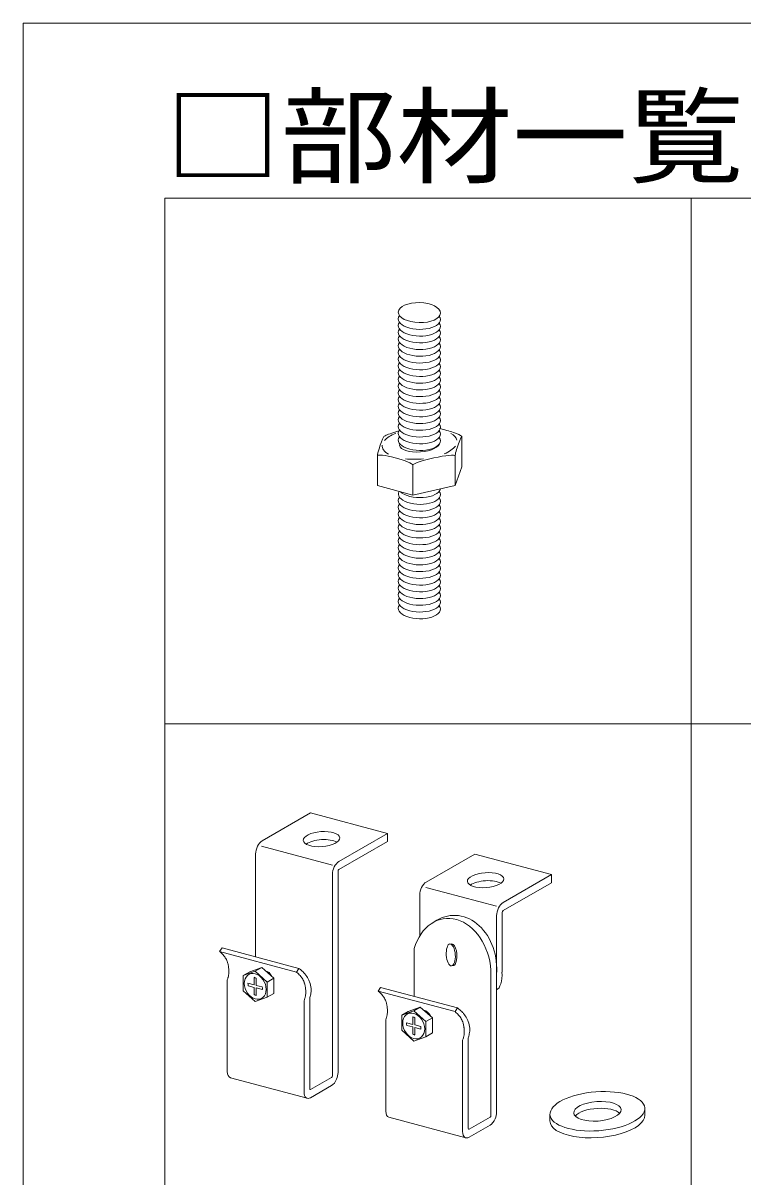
# Model space of a CAD drawing. Units: millimetres on the paper, enlarged 40 times. Extents: x -7800 to 7800, y -5387 to 5300.
# Drawn here: x -7800 to -6979, y 3983 to 5300 of the extents above; entities that cross this region are included whole.
import ezdxf
from ezdxf.enums import TextEntityAlignment as Align

# ---------------------------------------------------------------- set-up
doc = ezdxf.new("R2010")
doc.units = ezdxf.units.MM
doc.header["$LTSCALE"] = 40
doc.layers.add('0-1_吊り材', color=7, linetype='Continuous', lineweight=18)
doc.layers.add('F-3_野縁受け', color=7, linetype='Continuous', lineweight=18)
doc.layers.add('F-6_文字', color=7, linetype='Continuous')
doc.styles.add('ＭＳ ゴシック', font='')
doc.styles.get('ＭＳ ゴシック').set_extended_font_data('MS Gothic')

msp = doc.modelspace()

# ---------------------------------------------------------------- linework, layer by layer
at = {"layer": '0-1_吊り材'}
for p, q in [((-7388.51, 4828.3), (-7387.05, 4829.14)), ((-7300.04, 4828.46), (-7299.73, 4828.15)), ((-7299.66, 4827.8), (-7299.66, 4793.72)), ((-7396.01, 4772.31), (-7396.01, 4806.39)), ((-7307.36, 4806.25), (-7307.36, 4772.17)), ((-7355.53, 4795.54), (-7355.53, 4761.46)), ((-7299.66, 4793.72), (-7307.36, 4772.17)), ((-7355.53, 4761.46), (-7396.01, 4772.31)), ((-7307.36, 4772.17), (-7355.53, 4761.46)), ((-7384.59, 4375.18), (-7439.86, 4343.27)), ((-7447.25, 4339.01), (-7527.98, 4360.64)), ((-7534.88, 4351.84), (-7534.88, 4234.55)), ((-7440.86, 4332.04), (-7440.86, 4102.51)), ((-7447.25, 4328.36), (-7447.25, 4098.82)), ((-7260.04, 4292.14), (-7340.77, 4313.77)), ((-7347.67, 4304.96), (-7347.67, 4258.24)), ((-7260.04, 4281.48), (-7260.04, 4218.83)), ((-7253.66, 4285.17), (-7253.66, 4217.12)), ((-7575.86, 4240.63), (-7575.33, 4240.14)), ((-7575.33, 4240.14), (-7574.42, 4239.28)), ((-7485.41, 4221.3), (-7573.04, 4244.78)), ((-7354.06, 4244.02), (-7354.06, 4189.39)), ((-7574.42, 4239.28), (-7573.52, 4238.42)), ((-7573.52, 4238.42), (-7572.65, 4237.53)), ((-7572.65, 4237.53), (-7571.8, 4236.62)), ((-7571.8, 4236.62), (-7570.99, 4235.68)), ((-7570.99, 4235.68), (-7570.53, 4235.12)), ((-7570.53, 4235.12), (-7570.1, 4234.55)), ((-7570.1, 4234.55), (-7569.39, 4233.53)), ((-7569.39, 4233.53), (-7568.74, 4232.47)), ((-7568.74, 4232.47), (-7568.15, 4231.38)), ((-7568.15, 4231.38), (-7567.61, 4230.26)), ((-7567.61, 4230.26), (-7567.15, 4229.11)), ((-7567.15, 4229.11), (-7566.91, 4228.43)), ((-7566.91, 4228.43), (-7566.74, 4227.9)), ((-7566.74, 4227.9), (-7566.48, 4226.98)), ((-7566.48, 4226.98), (-7566.25, 4226.05)), ((-7566.25, 4226.05), (-7566.06, 4225.11)), ((-7566.06, 4225.11), (-7565.89, 4224.16)), ((-7565.89, 4224.16), (-7565.74, 4223.21)), ((-7565.74, 4223.21), (-7565.66, 4222.66)), ((-7565.57, 4213.93), (-7565.72, 4213.1)), ((-7565.66, 4222.66), (-7565.58, 4222.04)), ((-7565.58, 4222.04), (-7565.46, 4220.97)), ((-7565.45, 4214.76), (-7565.57, 4213.93)), ((-7565.46, 4220.97), (-7565.36, 4219.91)), ((-7565.36, 4215.6), (-7565.45, 4214.76)), ((-7565.36, 4219.91), (-7565.3, 4218.84)), ((-7565.32, 4216.09), (-7565.36, 4215.6)), ((-7565.29, 4216.7), (-7565.32, 4216.09)), ((-7565.3, 4218.84), (-7565.27, 4217.77)), ((-7565.27, 4217.77), (-7565.29, 4216.7)), ((-7549.06, 4213.11), (-7535.29, 4218.06)), ((-7549.06, 4213.11), (-7541.58, 4217.43)), ((-7535.29, 4218.06), (-7527.81, 4222.38)), ((-7535.29, 4218.06), (-7521.52, 4205.73)), ((-7485.41, 4221.3), (-7488.23, 4217.15)), ((-7488.23, 4217.15), (-7487.7, 4216.66)), ((-7487.7, 4216.66), (-7486.79, 4215.8)), ((-7486.79, 4215.8), (-7485.9, 4214.94)), ((-7485.9, 4214.94), (-7485.02, 4214.05)), ((-7484.79, 4220.8), (-7485.41, 4221.3)), ((-7485.02, 4214.05), (-7484.17, 4213.14)), ((-7483.73, 4219.93), (-7484.79, 4220.8)), ((-7482.68, 4219.04), (-7483.73, 4219.93)), ((-7481.65, 4218.14), (-7482.68, 4219.04)), ((-7480.65, 4217.2), (-7481.65, 4218.14)), ((-7479.69, 4216.24), (-7480.65, 4217.2)), ((-7479.15, 4215.66), (-7479.69, 4216.24)), ((-7478.52, 4214.92), (-7479.15, 4215.66)), ((-7477.48, 4213.6), (-7478.52, 4214.92)), ((-7476.53, 4212.21), (-7477.48, 4213.6)), ((-7266.43, 4220.54), (-7266.43, 4053.66)), ((-7260.04, 4218.83), (-7260.04, 4057.35)), ((-7567.16, 4208.14), (-7567.2, 4208.04)), ((-7567.2, 4103.64), (-7567.2, 4208.04)), ((-7566.88, 4208.93), (-7567.16, 4208.14)), ((-7566.61, 4209.72), (-7566.88, 4208.93)), ((-7566.36, 4210.52), (-7566.61, 4209.72)), ((-7566.23, 4210.99), (-7566.36, 4210.52)), ((-7566.1, 4211.46), (-7566.23, 4210.99)), ((-7565.9, 4212.28), (-7566.1, 4211.46)), ((-7565.72, 4213.1), (-7565.9, 4212.28)), ((-7536.54, 4202.55), (-7543.54, 4204.43)), ((-7536.54, 4199.67), (-7543.24, 4201.47)), ((-7536.54, 4202.55), (-7536.54, 4211.1)), ((-7534.04, 4201.88), (-7534.04, 4210.05)), ((-7534.04, 4201.88), (-7527.35, 4200.09)), ((-7521.52, 4205.73), (-7514.04, 4210.05)), ((-7521.52, 4205.73), (-7521.52, 4188.45)), ((-7514.04, 4210.05), (-7514.04, 4192.77)), ((-7484.17, 4213.14), (-7483.36, 4212.2)), ((-7483.36, 4212.2), (-7482.9, 4211.64)), ((-7482.9, 4211.64), (-7482.47, 4211.07)), ((-7482.47, 4211.07), (-7481.77, 4210.05)), ((-7481.77, 4210.05), (-7481.11, 4208.99)), ((-7481.11, 4208.99), (-7480.52, 4207.9)), ((-7480.52, 4207.9), (-7479.99, 4206.78)), ((-7479.99, 4206.78), (-7479.52, 4205.63)), ((-7479.52, 4205.63), (-7479.28, 4204.95)), ((-7479.28, 4204.95), (-7479.11, 4204.42)), ((-7479.11, 4204.42), (-7478.85, 4203.5)), ((-7478.85, 4203.5), (-7478.62, 4202.57)), ((-7478.62, 4202.57), (-7478.43, 4201.63)), ((-7478.43, 4201.63), (-7478.26, 4200.68)), ((-7478.26, 4200.68), (-7478.11, 4199.73)), ((-7475.65, 4210.77), (-7476.53, 4212.21)), ((-7474.84, 4209.28), (-7475.65, 4210.77)), ((-7474.11, 4207.74), (-7474.84, 4209.28)), ((-7473.71, 4206.83), (-7474.11, 4207.74)), ((-7473.3, 4205.79), (-7473.71, 4206.83)), ((-7472.66, 4203.98), (-7473.3, 4205.79)), ((-7472.14, 4202.13), (-7472.66, 4203.98)), ((-7471.75, 4200.27), (-7472.14, 4202.13)), ((-7471.5, 4198.39), (-7471.75, 4200.27)), ((-7536.54, 4199.67), (-7536.54, 4191.51)), ((-7521.52, 4188.45), (-7535.29, 4183.5)), ((-7534.04, 4199), (-7534.04, 4190.46)), ((-7534.04, 4199), (-7527.05, 4197.13)), ((-7521.52, 4188.45), (-7514.04, 4192.77)), ((-7478.74, 4187.04), (-7478.99, 4186.24)), ((-7478.6, 4187.51), (-7478.74, 4187.04)), ((-7478.47, 4187.98), (-7478.6, 4187.51)), ((-7478.27, 4188.8), (-7478.47, 4187.98)), ((-7478.09, 4189.62), (-7478.27, 4188.8)), ((-7478.11, 4199.73), (-7478.03, 4199.18)), ((-7477.94, 4190.45), (-7478.09, 4189.62)), ((-7478.03, 4199.18), (-7477.95, 4198.56)), ((-7477.95, 4198.56), (-7477.83, 4197.49)), ((-7477.82, 4191.28), (-7477.94, 4190.45)), ((-7477.83, 4197.49), (-7477.73, 4196.43)), ((-7477.73, 4192.12), (-7477.82, 4191.28)), ((-7477.73, 4196.43), (-7477.67, 4195.36)), ((-7477.69, 4192.61), (-7477.73, 4192.12)), ((-7477.66, 4193.22), (-7477.69, 4192.61)), ((-7477.67, 4195.36), (-7477.64, 4194.29)), ((-7477.64, 4194.29), (-7477.66, 4193.22)), ((-7473.19, 4187.2), (-7472.96, 4187.97)), ((-7473.19, 4187.2), (-7473.19, 4083.84)), ((-7472.96, 4187.97), (-7472.59, 4189.3)), ((-7472.59, 4189.3), (-7472.24, 4190.63)), ((-7472.24, 4190.63), (-7471.94, 4191.97)), ((-7471.94, 4191.97), (-7471.69, 4193.3)), ((-7471.69, 4193.3), (-7471.51, 4194.65)), ((-7471.51, 4194.65), (-7471.45, 4195.43)), ((-7471.42, 4196.52), (-7471.5, 4198.39)), ((-7471.45, 4195.43), (-7471.42, 4196.52)), ((-7395.04, 4195.47), (-7394.51, 4194.97)), ((-7394.51, 4194.97), (-7393.6, 4194.12)), ((-7393.6, 4194.12), (-7392.71, 4193.26)), ((-7392.71, 4193.26), (-7391.83, 4192.37)), ((-7304.6, 4176.14), (-7392.23, 4199.62)), ((-7391.83, 4192.37), (-7390.98, 4191.46)), ((-7390.98, 4191.46), (-7390.17, 4190.52)), ((-7390.17, 4190.52), (-7389.72, 4189.96)), ((-7389.72, 4189.96), (-7389.28, 4189.38)), ((-7389.28, 4189.38), (-7388.58, 4188.36)), ((-7388.58, 4188.36), (-7387.92, 4187.31)), ((-7387.92, 4187.31), (-7387.33, 4186.22)), ((-7479.54, 4184.66), (-7479.57, 4184.56)), ((-7479.57, 4080.16), (-7479.57, 4184.56)), ((-7479.25, 4185.45), (-7479.54, 4184.66)), ((-7478.99, 4186.24), (-7479.25, 4185.45)), ((-7387.33, 4186.22), (-7386.8, 4185.1)), ((-7386.8, 4185.1), (-7386.33, 4183.95)), ((-7386.33, 4183.95), (-7386.09, 4183.27)), ((-7386.09, 4183.27), (-7385.92, 4182.74)), ((-7385.92, 4182.74), (-7385.66, 4181.82)), ((-7385.66, 4181.82), (-7385.43, 4180.89)), ((-7385.43, 4180.89), (-7385.24, 4179.95)), ((-7385.24, 4179.95), (-7385.07, 4179)), ((-7385.07, 4179), (-7384.92, 4178.05)), ((-7384.92, 4178.05), (-7384.84, 4177.5)), ((-7384.84, 4177.5), (-7384.76, 4176.88)), ((-7384.76, 4176.88), (-7384.64, 4175.81)), ((-7384.64, 4175.81), (-7384.54, 4174.75)), ((-7384.54, 4174.75), (-7384.48, 4173.68)), ((-7354.48, 4172.9), (-7346.99, 4177.22)), ((-7304.6, 4176.14), (-7307.42, 4171.99)), ((-7303.98, 4175.64), (-7304.6, 4176.14)), ((-7302.91, 4174.76), (-7303.98, 4175.64)), ((-7301.86, 4173.88), (-7302.91, 4174.76)), ((-7300.83, 4172.98), (-7301.86, 4173.88)), ((-7386.35, 4162.98), (-7386.38, 4162.88)), ((-7386.38, 4058.48), (-7386.38, 4162.88)), ((-7386.06, 4163.77), (-7386.35, 4162.98)), ((-7385.8, 4164.56), (-7386.06, 4163.77)), ((-7385.55, 4165.36), (-7385.8, 4164.56)), ((-7385.41, 4165.83), (-7385.55, 4165.36)), ((-7385.28, 4166.3), (-7385.41, 4165.83)), ((-7385.08, 4167.11), (-7385.28, 4166.3)), ((-7384.9, 4167.94), (-7385.08, 4167.11)), ((-7384.75, 4168.77), (-7384.9, 4167.94)), ((-7384.63, 4169.6), (-7384.75, 4168.77)), ((-7384.54, 4170.44), (-7384.63, 4169.6)), ((-7384.5, 4170.92), (-7384.54, 4170.44)), ((-7384.47, 4171.54), (-7384.5, 4170.92)), ((-7384.48, 4173.68), (-7384.45, 4172.61)), ((-7384.45, 4172.61), (-7384.47, 4171.54)), ((-7368.25, 4167.95), (-7354.48, 4172.9)), ((-7368.25, 4167.95), (-7360.76, 4172.27)), ((-7355.73, 4157.39), (-7355.73, 4165.94)), ((-7354.48, 4172.9), (-7340.7, 4160.57)), ((-7353.22, 4156.72), (-7353.22, 4164.89)), ((-7340.7, 4160.57), (-7333.22, 4164.89)), ((-7333.22, 4164.89), (-7333.22, 4147.61)), ((-7307.42, 4171.99), (-7306.89, 4171.49)), ((-7306.89, 4171.49), (-7305.98, 4170.64)), ((-7305.98, 4170.64), (-7305.08, 4169.78)), ((-7305.08, 4169.78), (-7304.2, 4168.89)), ((-7304.2, 4168.89), (-7303.35, 4167.98)), ((-7303.35, 4167.98), (-7302.54, 4167.04)), ((-7302.54, 4167.04), (-7302.09, 4166.48)), ((-7302.09, 4166.48), (-7301.65, 4165.9)), ((-7301.65, 4165.9), (-7300.95, 4164.88)), ((-7300.95, 4164.88), (-7300.3, 4163.83)), ((-7299.83, 4172.04), (-7300.83, 4172.98)), ((-7300.3, 4163.83), (-7299.7, 4162.74)), ((-7298.87, 4171.08), (-7299.83, 4172.04)), ((-7299.7, 4162.74), (-7299.17, 4161.62)), ((-7299.17, 4161.62), (-7298.7, 4160.47)), ((-7298.33, 4170.49), (-7298.87, 4171.08)), ((-7297.7, 4169.76), (-7298.33, 4170.49)), ((-7296.67, 4168.44), (-7297.7, 4169.76)), ((-7295.71, 4167.05), (-7296.67, 4168.44)), ((-7294.83, 4165.61), (-7295.71, 4167.05)), ((-7294.02, 4164.12), (-7294.83, 4165.61)), ((-7293.29, 4162.58), (-7294.02, 4164.12)), ((-7292.89, 4161.67), (-7293.29, 4162.58)), ((-7292.48, 4160.63), (-7292.89, 4161.67)), ((-7291.85, 4158.82), (-7292.48, 4160.63)), ((-7355.73, 4157.39), (-7362.72, 4159.27)), ((-7355.73, 4154.51), (-7362.42, 4156.31)), ((-7355.73, 4154.51), (-7355.73, 4146.35)), ((-7353.22, 4156.72), (-7346.53, 4154.93)), ((-7353.22, 4153.84), (-7353.22, 4145.3)), ((-7353.22, 4153.84), (-7346.23, 4151.97)), ((-7340.7, 4160.57), (-7340.7, 4143.29)), ((-7340.7, 4143.29), (-7333.22, 4147.61)), ((-7298.7, 4160.47), (-7298.46, 4159.79)), ((-7298.46, 4159.79), (-7298.29, 4159.26)), ((-7298.29, 4159.26), (-7298.03, 4158.34)), ((-7298.03, 4158.34), (-7297.8, 4157.41)), ((-7297.8, 4157.41), (-7297.61, 4156.47)), ((-7297.61, 4156.47), (-7297.44, 4155.52)), ((-7297.44, 4155.52), (-7297.29, 4154.57)), ((-7297.29, 4154.57), (-7297.21, 4154.02)), ((-7297.21, 4154.02), (-7297.13, 4153.4)), ((-7297.13, 4153.4), (-7297.01, 4152.33)), ((-7297.01, 4152.33), (-7296.92, 4151.27)), ((-7296.92, 4151.27), (-7296.85, 4150.2)), ((-7296.84, 4148.06), (-7296.87, 4147.44)), ((-7296.85, 4150.2), (-7296.82, 4149.13)), ((-7296.82, 4149.13), (-7296.84, 4148.06)), ((-7291.32, 4156.97), (-7291.85, 4158.82)), ((-7290.93, 4155.11), (-7291.32, 4156.97)), ((-7291.12, 4146.81), (-7290.87, 4148.14)), ((-7290.69, 4153.23), (-7290.93, 4155.11)), ((-7290.87, 4148.14), (-7290.7, 4149.49)), ((-7290.7, 4149.49), (-7290.63, 4150.27)), ((-7290.6, 4151.36), (-7290.69, 4153.23)), ((-7290.63, 4150.27), (-7290.6, 4151.36)), ((-7340.7, 4143.29), (-7354.48, 4138.34)), ((-7298.72, 4139.5), (-7298.75, 4139.4)), ((-7298.75, 4035), (-7298.75, 4139.4)), ((-7298.44, 4140.29), (-7298.72, 4139.5)), ((-7298.17, 4141.08), (-7298.44, 4140.29)), ((-7297.92, 4141.88), (-7298.17, 4141.08)), ((-7297.78, 4142.35), (-7297.92, 4141.88)), ((-7297.65, 4142.82), (-7297.78, 4142.35)), ((-7297.45, 4143.63), (-7297.65, 4142.82)), ((-7297.27, 4144.46), (-7297.45, 4143.63)), ((-7297.12, 4145.29), (-7297.27, 4144.46)), ((-7297, 4146.12), (-7297.12, 4145.29)), ((-7296.91, 4146.96), (-7297, 4146.12)), ((-7296.87, 4147.44), (-7296.91, 4146.96)), ((-7292.37, 4142.04), (-7292.15, 4142.81)), ((-7292.37, 4142.04), (-7292.37, 4038.68)), ((-7292.15, 4142.81), (-7291.77, 4144.14)), ((-7291.77, 4144.14), (-7291.43, 4145.47)), ((-7291.43, 4145.47), (-7291.12, 4146.81)), ((-7475.92, 4073.07), (-7563.55, 4096.55)), ((-7472.19, 4082.98), (-7448.24, 4096.8)), ((-7472.19, 4073.76), (-7448.24, 4087.59)), ((-7091, 4061.5), (-7091, 4053.72)), ((-7295.1, 4027.91), (-7382.73, 4051.39)), ((-7291.37, 4037.82), (-7267.43, 4051.64)), ((-7291.37, 4028.6), (-7267.43, 4042.43)), ((-7199.14, 4047.19), (-7199.14, 4054.97))]:
    msp.add_line(p, q, dxfattribs=at)
for points in [[(-7384.59, 4375.18), (-7472.22, 4398.66), (-7527.49, 4366.75)], [(-7384.59, 4375.18), (-7384.59, 4365.97), (-7439.86, 4334.06)], [(-7197.39, 4328.31), (-7285.02, 4351.79), (-7340.29, 4319.88)], [(-7197.39, 4328.31), (-7197.39, 4319.1), (-7252.66, 4287.19)], [(-7197.39, 4328.31), (-7252.34, 4296.59), (-7252.66, 4296.4)], [(-7488.23, 4217.15), (-7575.86, 4240.63), (-7573.04, 4244.78)], [(-7541.58, 4217.43), (-7527.81, 4222.38), (-7514.04, 4210.05)], [(-7535.29, 4183.5), (-7549.06, 4195.83), (-7549.06, 4213.11)], [(-7307.42, 4171.99), (-7395.04, 4195.47), (-7392.23, 4199.62)], [(-7360.76, 4172.27), (-7346.99, 4177.22), (-7333.22, 4164.89)], [(-7354.48, 4138.34), (-7368.25, 4150.67), (-7368.25, 4167.95)]]:
    msp.add_lwpolyline(points, dxfattribs=at)
for centre, major_axis, ratio in [((-7348.08, 4969.58), (24.01, -0.55), 0.474095), ((-7459.73, 4368.84), (20.8, 1.51), 0.410193), ((-7272.53, 4321.97), (20.8, 1.51), 0.410193), ((-7312.26, 4236.67), (-0.91, 12.48), 0.410193), ((-7535.29, 4200.78), (-6.98, 13.82), 0.751651), ((-7354.48, 4155.62), (-6.98, 13.82), 0.751651), ((-7145.07, 4058.24), (54.05, 3.93), 0.410193), ((-7145.07, 4058.24), (-27.02, -1.96), 0.410193)]:
    msp.add_ellipse(centre, major_axis=major_axis, ratio=ratio, dxfattribs=at)
for centre, major_axis, ratio, start_param, end_param in [((-7348.08, 4961.9), (24.01, -0.55), 0.474095, 2.8085354, 6.637984), ((-7348.08, 4954.22), (24.01, -0.55), 0.474095, 2.8085354, 6.637984), ((-7348.08, 4946.54), (24.01, -0.55), 0.474095, 2.8085354, 6.637984), ((-7348.08, 4938.86), (24.01, -0.55), 0.474095, 2.8085354, 6.637984), ((-7348.08, 4931.18), (24.01, -0.55), 0.474095, 2.8085354, 6.637984), ((-7348.08, 4923.5), (24.01, -0.55), 0.474095, 2.8085354, 6.637984), ((-7348.08, 4915.82), (24.01, -0.55), 0.474095, 2.8085354, 6.637984), ((-7348.08, 4908.14), (24.01, -0.55), 0.474095, 2.8085354, 6.637984), ((-7348.08, 4900.46), (24.01, -0.55), 0.474095, 2.8085354, 6.637984), ((-7348.08, 4892.78), (24.01, -0.55), 0.474095, 2.8085354, 6.637984), ((-7348.08, 4885.1), (24.01, -0.55), 0.474095, 2.8085354, 6.637984), ((-7348.08, 4877.42), (24.01, -0.55), 0.474095, 2.8085354, 6.637984), ((-7348.08, 4869.74), (24.01, -0.55), 0.474095, 2.8085354, 6.637984), ((-7348.08, 4862.06), (24.01, -0.55), 0.474095, 2.8085354, 6.637984), ((-7348.08, 4854.38), (24.01, -0.55), 0.474095, 2.8085354, 6.637984), ((-7348.08, 4846.7), (24.01, -0.55), 0.474095, 2.8085354, 6.637984), ((-7364.22, 4833.29), (-24.08, -5.42), 0.113869, 5.0377348, 5.9327598), ((-7348.08, 4839.02), (24.01, -0.55), 0.474095, 2.8085354, 6.637984), ((-7348.08, 4831.34), (24.01, -0.55), 0.474095, 2.8085354, 6.637984), ((-7319.9, 4833.22), (-20.22, 5.52), 0.132602, 3.3728295, 5.0110855), ((-7392.16, 4817.16), (-3.74, -11.15), 0.080122, 3.2320907, 6.0489062), ((-7347.83, 4819.97), (42.67, 3.1), 0.410193, 2.2290904, 2.7553389), ((-7348.08, 4823.66), (24.01, -0.55), 0.474095, 2.8085354, 6.637984), ((-7347.83, 4819.97), (22.93, 1.67), 0.410193, 2.9626547, 6.0928797), ((-7348.08, 4815.98), (24.01, -0.55), 0.474095, 0.3461234, 0.3547987), ((-7347.83, 4819.97), (42.67, 3.1), 0.410193, 0.0600078, 0.5561709), ((-7303.51, 4817.02), (-3.74, -11.15), 0.080122, 2.9073136, 6.0489062), ((-7375.77, 4800.97), (-20.22, 5.52), 0.132602, 3.1777912, 6.3193836), ((-7347.83, 4819.97), (42.67, 3.1), 0.410193, 3.0570245, 3.7002533), ((-7331.44, 4800.9), (-24.08, -5.42), 0.113869, 3.1159443, 6.2575369), ((-7347.83, 4819.97), (42.67, 3.1), 0.410193, 5.4020339, 5.9538589), ((-7347.83, 4819.97), (42.67, 3.1), 0.410193, 4.2932244, 4.7884203), ((-7348.08, 4769.9), (24.01, -0.55), 0.474095, 3.6119794, 6.202019), ((-7348.08, 4754.54), (24.01, -0.55), 0.474095, 2.8085354, 6.637984), ((-7348.08, 4762.22), (24.01, -0.55), 0.474095, 2.8827025, 6.637984), ((-7348.08, 4746.86), (24.01, -0.55), 0.474095, 2.8085354, 6.637984), ((-7348.08, 4739.18), (24.01, -0.55), 0.474095, 2.8085354, 6.637984), ((-7348.08, 4731.5), (24.01, -0.55), 0.474095, 2.8085354, 6.637984), ((-7348.08, 4723.82), (24.01, -0.55), 0.474095, 2.8085354, 6.637984), ((-7348.08, 4716.14), (24.01, -0.55), 0.474095, 2.8085354, 6.637984), ((-7348.08, 4708.46), (24.01, -0.55), 0.474095, 2.8085354, 6.637984), ((-7348.08, 4700.78), (24.01, -0.55), 0.474095, 2.8085354, 6.637984), ((-7348.08, 4693.1), (24.01, -0.55), 0.474095, 2.8085354, 6.637984), ((-7348.08, 4685.42), (24.01, -0.55), 0.474095, 2.8085354, 6.637984), ((-7348.08, 4677.74), (24.01, -0.55), 0.474095, 2.8085354, 6.637984), ((-7348.08, 4670.06), (24.01, -0.55), 0.474095, 2.8085354, 6.637984), ((-7348.08, 4662.38), (24.01, -0.55), 0.474095, 2.8085354, 6.637984), ((-7348.08, 4654.7), (24.01, -0.55), 0.474095, 2.8085354, 6.637984), ((-7348.08, 4647.02), (24.01, -0.55), 0.474095, 2.8085354, 6.637984), ((-7348.08, 4639.34), (24.01, -0.55), 0.474095, 2.8085354, 6.637984), ((-7348.08, 4631.66), (24.01, -0.55), 0.474095, 2.8085354, 6.637984), ((-7527.49, 4356.1), (-4.01, -11.26), 0.550454, 3.7155639, 5.2863602), ((-7459.73, 4359.62), (20.8, 1.51), 0.410193, 0.5376307, 2.5443597), ((-7439.86, 4332.62), (-4.01, -11.26), 0.550454, 3.7155639, 5.2863602), ((-7439.86, 4332.62), (-0.54, -1.52), 0.550454, 3.7155639, 5.2863602), ((-7340.29, 4309.23), (-4.01, -11.26), 0.550454, 3.7155639, 5.2863602), ((-7272.53, 4312.75), (20.8, 1.51), 0.410193, 0.5376307, 2.5443597), ((-7252.66, 4285.75), (-4.01, -11.26), 0.550454, 3.7155639, 5.2863602), ((-7311.54, 4218.78), (-8.32, 59.23), 0.75, 4.614217, 7.3129902), ((-7308.24, 4219.79), (0, 62.02), 0.780845, 4.6702958, 6.7733991), ((-7252.66, 4285.75), (-0.54, -1.52), 0.550454, 3.7155639, 5.2863602), ((-7310.39, 4236.96), (-0.91, 12.48), 0.410193, 2.9893613, 6.50125), ((-7523.38, 4209.26), (-4.54, 8.98), 0.751651, 4.6547217, 5.7294018), ((-7523.38, 4209.26), (-4.19, 8.29), 0.751651, 4.8174853, 5.5666383), ((-7262.47, 4217.56), (-1.51, 20.8), 0.410193, 3.2504787, 4.6644877), ((-7535.29, 4200.78), (-5.04, 9.97), 0.65557, 0.8959103, 1.1852374), ((-7535.29, 4200.78), (-5.04, 9.97), 0.65557, 5.4742572, 5.7789525), ((-7535.29, 4200.78), (-5.04, 9.97), 0.65557, 2.3326645, 2.6373598), ((-7535.29, 4200.78), (-5.04, 9.97), 0.65557, 4.037503, 4.32683), ((-7354.48, 4155.62), (-5.04, 9.97), 0.65557, 5.4742572, 5.7789525), ((-7342.57, 4164.1), (-4.54, 8.98), 0.751651, 4.6547217, 5.7294018), ((-7342.57, 4164.1), (-4.19, 8.29), 0.751651, 4.8174853, 5.5666383), ((-7354.48, 4155.62), (-5.04, 9.97), 0.65557, 0.8959103, 1.1852374), ((-7354.48, 4155.62), (-5.04, 9.97), 0.65557, 4.037503, 4.32683), ((-7354.48, 4155.62), (-5.04, 9.97), 0.65557, 2.3326645, 2.6373598), ((-7559.82, 4107.9), (-4.01, -11.26), 0.550454, 5.2863602, 6.3273623), ((-7448.24, 4098.24), (-0.54, -1.52), 0.550454, 0.5739712, 2.1447675), ((-7448.24, 4098.24), (-4.01, -11.26), 0.550454, 0.5739712, 1.4733969), ((-7448.24, 4098.24), (-4.01, -11.26), 0.550454, 1.4733969, 2.1447675), ((-7472.19, 4084.42), (-0.54, -1.52), 0.550454, 5.2863602, 6.8571565), ((-7472.19, 4084.42), (-4.01, -11.26), 0.550454, 5.2863602, 6.8571565), ((-7379, 4062.74), (-4.01, -11.26), 0.550454, 5.2863602, 6.3273623), ((-7267.43, 4053.08), (-4.01, -11.26), 0.550454, 1.4733969, 2.1447675), ((-7145.07, 4050.46), (-27.02, -1.96), 0.410193, 3.4686734, 5.8965023), ((-7267.43, 4053.08), (-0.54, -1.52), 0.550454, 0.5739712, 2.1447675), ((-7267.43, 4053.08), (-4.01, -11.26), 0.550454, 0.5739712, 1.4733969), ((-7145.07, 4050.46), (54.05, 3.93), 0.410193, 3.1117915, 6.2533842), ((-7291.37, 4039.26), (-4.01, -11.26), 0.550454, 5.2863602, 6.8571565), ((-7291.37, 4039.26), (-0.54, -1.52), 0.550454, 5.2863602, 6.8571565)]:
    msp.add_ellipse(centre, major_axis=major_axis, ratio=ratio, start_param=start_param, end_param=end_param, dxfattribs=at)
at = {"layer": 'F-3_野縁受け', "color": 3}
for p, q in [((-7800, 5300), (7800, 5300)), ((-7800, 5300), (-7800, -5300)), ((-7638.18, 5100.25), (-78.18, 5100.25)), ((-7638.18, 5100.25), (-7638.18, 1260.25)), ((-7638.18, 4500.25), (-78.18, 4500.25))]:
    msp.add_line(p, q, dxfattribs=at)
at = {"layer": 'F-3_野縁受け', "color": 4, "lineweight": 9}
msp.add_line((-7038.18, 5100.25), (-7038.18, 2700.25), dxfattribs=at)

# ---------------------------------------------------------------- texts
at = {"layer": 'F-6_文字', "style": 'ＭＳ ゴシック', "width": 1.1}
msp.add_text('□部材一覧', height=87.98, dxfattribs=at).set_placement((-7638.18, 5100.25), align=Align.BOTTOM_LEFT)

doc.saveas('drawing.dxf')
